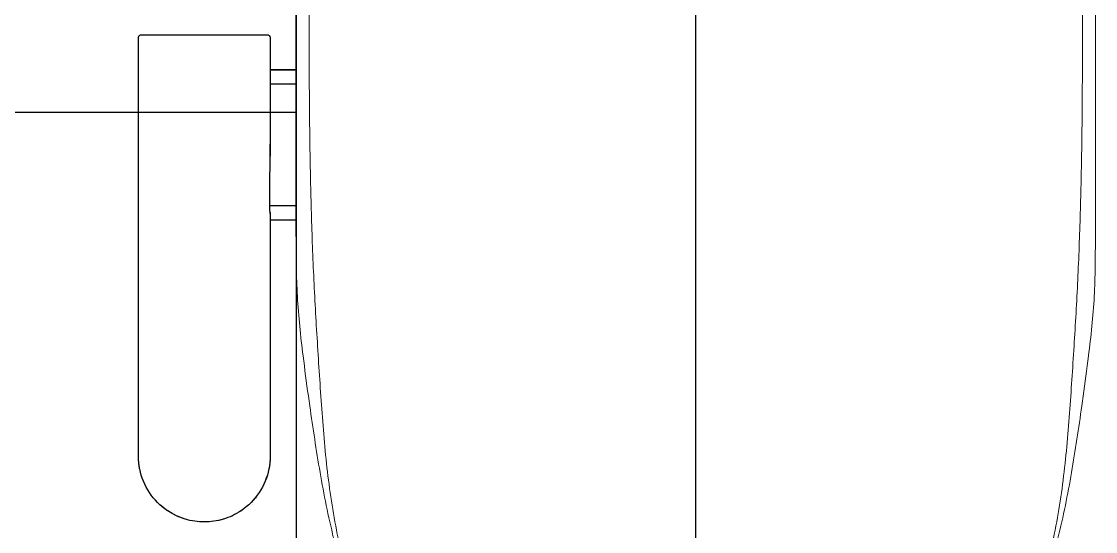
# Model space of a CAD drawing. Header units: millimetres. Extents: x 18456 to 179493, y -203649 to 469211.
# Drawn here: x 144052 to 144590, y -116015 to -115760 of the extents above; entities that cross this region are included whole.
import ezdxf

# ---------------------------------------------------------------- set-up
doc = ezdxf.new("R2010")
doc.units = ezdxf.units.MM
for name, color, linetype, true_color in [('X-평면도(기본형)$0$F-BATH', 6, 'Continuous', 0xff00ff), ('X-평면도(기본형)$0$FUR', 6, 'Continuous', 0xff00ff), ('X-평면도(기본형)$0$TIL', 5, 'Continuous', 0x0000ff)]:
    doc.layers.add(name, color=color, linetype=linetype, true_color=true_color)

# ---------------------------------------------------------------- blocks, each defined once
blk = doc.blocks.new('X-평면도(기본형)$0$IW990')
at = {"layer": 'X-평면도(기본형)$0$F-BATH', "color": 8, "true_color": 0x808080}
blk.add_line((238457.39, 45965.82), (238457.39, 45965.9), dxfattribs=at)
blk.add_arc((238455.92, 45965.9), 1.47, 0.0041, 7.5471, dxfattribs=at)
at = {"layer": 'X-평면도(기본형)$0$FUR', "linetype": 'Continuous', "lineweight": 15}
for p, q in [((238356.32, 46380.14), (238645.63, 46380.22)), ((238356.34, 45980.36), (238645.66, 45980.32)), ((238356.43, 45980.14), (238645.75, 45980.22))]:
    blk.add_line(p, q, dxfattribs=at)
at = {"layer": 'X-평면도(기본형)$0$FUR', "color": 1, "ltscale": 30, "true_color": 0xff0000}
blk.add_line((237991.89, 46180.28), (238734.95, 46180.28), dxfattribs=at)
at = {"layer": 'X-평면도(기본형)$0$FUR'}
for p, q in [((238364.89, 45967.3), (238364.89, 45980.14)), ((238371.89, 45980.14), (238371.89, 45967.12)), ((238432.89, 45967.3), (238432.89, 45980.16)), ((238439.89, 45967.3), (238439.89, 45980.16)), ((238439.89, 45980.16), (238439.89, 45967.3)), ((238266.42, 45967.3), (238246.64, 45967.3)), ((238266.42, 45967.3), (238246.64, 45967.3)), ((238286.21, 45967.3), (238266.42, 45967.3)), ((238286.21, 45967.3), (238266.42, 45967.3)), ((238363.88, 45967.3), (238286.21, 45967.3)), ((238367.84, 45967.3), (238363.88, 45967.3)), ((238367.84, 45967.3), (238363.88, 45967.3)), ((238368.39, 45967.3), (238367.84, 45967.3)), ((238368.57, 45967.3), (238368.39, 45967.3)), ((238368.57, 45967.26), (238368.57, 45967.3)), ((238396.74, 45967.26), (238402.74, 45967.3)), ((238402.74, 45967.3), (238396.74, 45967.3)), ((238396.74, 45967.26), (238396.74, 45967.3)), ((238404.22, 45967.3), (238402.74, 45967.3)), ((238440.88, 45967.3), (238404.22, 45967.3)), ((238432.89, 45967.3), (238404.22, 45967.3)), ((238440.88, 45967.3), (238432.89, 45967.3)), ((238455.91, 45967.3), (238440.88, 45967.3)), ((238455.91, 45967.3), (238440.88, 45967.3)), ((238455.95, 45967.3), (238455.91, 45967.3)), ((238457.39, 45902.88), (238457.39, 45965.82)), ((238457.39, 45902.88), (238457.39, 45965.82)), ((238219.29, 45952.72), (238219.27, 45952.69)), ((238219.27, 45952.69), (238219.29, 45952.72)), ((238219.31, 45952.77), (238219.29, 45952.72)), ((238219.27, 45916.01), (238219.29, 45915.97)), ((238219.29, 45915.97), (238219.27, 45916.01)), ((238219.29, 45915.97), (238219.32, 45915.93)), ((238246.64, 45901.4), (238260.44, 45901.4)), ((238246.64, 45901.4), (238266.42, 45901.4)), ((238260.44, 45901.4), (238286.21, 45901.4)), ((238266.42, 45901.4), (238286.21, 45901.4)), ((238286.21, 45901.4), (238455.91, 45901.4)), ((238455.91, 45901.4), (238455.95, 45901.4)), ((238457.39, 45902.8), (238457.39, 45902.88))]:
    blk.add_line(p, q, dxfattribs=at)
for centre, radius, start, end in [((238246.64, 45934.35), 32.95, 101.1981, 146.1091), ((238246.64, 45934.35), 32.95, 101.1981, 146.0222), ((238246.62, 45934.46), 32.84, 100.8392, 101.1985), ((238246.61, 45934.49), 32.81, 100.84, 101.1997), ((238246.62, 45934.43), 32.87, 100.1837, 100.8391), ((238246.65, 45934.28), 33.02, 100.1875, 100.84), ((238246.63, 45934.41), 32.89, 99.8883, 100.1837), ((238246.65, 45934.3), 33, 99.893, 100.1875), ((238246.63, 45934.36), 32.94, 98.1146, 99.8879), ((238246.64, 45934.34), 32.96, 98.1211, 99.8932), ((238246.64, 45934.33), 32.97, 97.8283, 98.1148), ((238246.64, 45934.37), 32.93, 97.834, 98.1209), ((238246.64, 45934.29), 33.01, 94.1814, 97.8277), ((238246.64, 45934.39), 32.92, 94.1775, 97.8342), ((238246.64, 45934.3), 33, 93.8903, 94.1811), ((238246.64, 45934.38), 32.92, 93.8859, 94.1774), ((238246.64, 45934.33), 32.97, 92.1278, 93.8905), ((238246.64, 45934.36), 32.94, 92.1212, 93.8857), ((238246.64, 45934.36), 32.94, 91.8255, 92.1275), ((238246.64, 45934.34), 32.96, 91.8195, 92.1213), ((238246.64, 45934.41), 32.89, 90.0005, 91.8259), ((238246.64, 45934.31), 32.99, 89.9998, 91.8192), ((238371.02, 45992.46), 25.32, 264.0305, 264.9917), ((238404.22, 45697.08), 270.22, 89.9998, 90.3143), ((238455.91, 45965.8), 1.5, 88.5213, 89.9997), ((238455.91, 45965.79), 1.51, 87.3306, 88.5214), ((238455.95, 45965.7), 1.6, 86.1524, 90), ((238455.91, 45965.79), 1.51, 84.436, 87.3307), ((238455.95, 45965.71), 1.59, 82.6484, 86.1539), ((238246.55, 45934.41), 32.84, 146.175, 146.4261), ((238246.55, 45934.41), 32.85, 146.1756, 146.4266), ((238246.64, 45934.35), 32.95, 180.0003, 213.5315), ((238246.55, 45934.29), 32.84, 213.5308, 213.825), ((238246.56, 45934.3), 32.86, 213.5304, 213.8244), ((238246.64, 45934.35), 32.95, 213.8989, 258.8045), ((238246.64, 45934.35), 32.95, 213.995, 258.8044), ((238246.62, 45934.24), 32.84, 258.804, 259.1608), ((238246.61, 45934.21), 32.81, 258.8029, 259.16), ((238246.62, 45934.27), 32.87, 259.1609, 259.8184), ((238246.65, 45934.42), 33.02, 259.16, 259.8145), ((238246.63, 45934.3), 32.89, 259.8183, 260.1183), ((238246.65, 45934.4), 33, 259.8145, 260.1135), ((238246.63, 45934.34), 32.94, 260.1186, 261.8849), ((238246.64, 45934.36), 32.96, 260.1134, 261.8784), ((238246.64, 45934.37), 32.97, 261.8847, 262.1789), ((238246.64, 45934.34), 32.93, 261.8786, 262.1733), ((238246.64, 45934.41), 33.01, 262.1796, 265.8234), ((238246.63, 45934.31), 32.91, 262.173, 265.8275), ((238246.64, 45934.4), 33, 265.8237, 266.1071), ((238246.64, 45934.32), 32.92, 265.8274, 266.1115), ((238246.64, 45934.37), 32.97, 266.1069, 267.876), ((238246.64, 45934.34), 32.94, 266.1117, 267.8826), ((238246.64, 45934.34), 32.94, 267.8763, 268.1693), ((238246.64, 45934.36), 32.96, 267.8825, 268.1754), ((238246.64, 45934.29), 32.89, 268.169, 269.9995), ((238246.64, 45934.4), 32.99, 268.1757, 270.0002), ((238455.95, 45903), 1.6, 270, 273.8071), ((238455.95, 45902.99), 1.59, 273.8056, 277.3438), ((238455.92, 45902.8), 1.47, 352.4478, 359.996)]:
    blk.add_arc(centre, radius, start, end, dxfattribs=at)
at = {"layer": 'X-평면도(기본형)$0$FUR', "linetype": 'Continuous', "lineweight": 15}
for points, knots in [([(238148.71, 46341.48), (238153.12, 46343.46, 0), (238161.95, 46347.43, 0), (238175.57, 46352.5, 0), (238190.07, 46357.29, 0), (238205.53, 46361.55, 0), (238221.93, 46365.22, 0), (238238.46, 46368.3, 0), (238255.06, 46370.96, 0), (238267.82, 46372.83, 0), (238281.69, 46374.81, 0), (238299.93, 46377.2, 0), (238326.46, 46380.12, 0), (238346.36, 46380.13, 0), (238356.32, 46380.14, 0)], [0, 0, 0, 0, 0.0682173, 0.1364846, 0.2047249, 0.2836288, 0.3625896, 0.4416482, 0.5207491, 0.5997706, 0.6235152, 0.718497, 0.8592532, 1, 1, 1, 1]), ([(238522.21, 46373.25), (238513.85, 46373.36, 0), (238497.13, 46373.58, 0), (238472.06, 46373.72, 0), (238447.03, 46373.72, 0), (238422.1, 46373.57, 0), (238394.37, 46373.26, 0), (238363.91, 46372.57, 0), (238330.63, 46371.24, 0), (238302.91, 46369.57, 0), (238280.66, 46368.11, 0), (238263.91, 46366.97, 0), (238247.15, 46365.52, 0), (238230.42, 46363.58, 0), (238213.75, 46360.95, 0), (238196.51, 46357.27, 0), (238178.78, 46352.26, 0), (238160.69, 46345.85, 0), (238142.99, 46338.25, 0), (238125.81, 46329.52, 0), (238110.99, 46320.67, 0), (238098.31, 46312.19, 0), (238087.59, 46304.38, 0), (238077.28, 46296.02, 0), (238067.51, 46287.06, 0), (238058.59, 46277.64, 0), (238050.64, 46267.7, 0), (238043.71, 46257.32, 0), (238037.64, 46246.41, 0), (238032.59, 46235.02, 0), (238029.43, 46226.59, 0), (238028.25, 46221.91, 0), (238028.12, 46221.52, 0)], [0, 0, 0, 0, 0.045045, 0.090113, 0.135167, 0.180192, 0.2252, 0.286412, 0.347638, 0.408861, 0.439659, 0.470514, 0.501361, 0.532157, 0.562894, 0.593613, 0.628106, 0.662718, 0.697369, 0.73198, 0.766473, 0.790174, 0.813941, 0.837696, 0.861396, 0.885041, 0.907276, 0.929591, 0.951906, 0.974141, 0.996378, 1, 1, 1, 1]), ([(238522.24, 45987.27), (238513.88, 45987.16, 0), (238497.15, 45986.93, 0), (238472.08, 45986.79, 0), (238447.06, 45986.79, 0), (238422.13, 45986.94, 0), (238394.39, 45987.24, 0), (238363.93, 45987.93, 0), (238330.66, 45989.25, 0), (238302.94, 45990.92, 0), (238280.69, 45992.38, 0), (238263.94, 45993.52, 0), (238247.18, 45994.97, 0), (238230.45, 45996.9, 0), (238213.77, 45999.53, 0), (238196.53, 46003.2, 0), (238178.81, 46008.22, 0), (238160.71, 46014.62, 0), (238143.01, 46022.21, 0), (238125.83, 46030.94, 0), (238111.01, 46039.8, 0), (238098.33, 46048.27, 0), (238087.61, 46056.08, 0), (238077.3, 46064.43, 0), (238067.53, 46073.39, 0), (238058.6, 46082.82, 0), (238050.66, 46092.76, 0), (238043.73, 46103.13, 0), (238037.65, 46114.04, 0), (238032.6, 46125.43, 0), (238029.44, 46133.86, 0), (238028.25, 46138.54, 0), (238028.12, 46138.93, 0)], [0, 0, 0, 0, 0.045045, 0.090113, 0.135167, 0.180192, 0.2252, 0.286412, 0.347638, 0.408861, 0.439659, 0.470514, 0.501361, 0.532157, 0.562894, 0.593613, 0.628106, 0.662718, 0.697369, 0.73198, 0.766473, 0.790174, 0.813941, 0.837696, 0.861396, 0.885041, 0.907276, 0.929591, 0.951906, 0.974141, 0.996378, 1, 1, 1, 1]), ([(238148.73, 46018.99), (238153.15, 46017, 0), (238161.98, 46013.04, 0), (238175.59, 46007.97, 0), (238190.1, 46003.19, 0), (238205.56, 45998.93, 0), (238221.96, 45995.26, 0), (238238.49, 45992.18, 0), (238255.09, 45989.53, 0), (238267.85, 45987.66, 0), (238281.72, 45985.68, 0), (238299.96, 45983.29, 0), (238326.49, 45980.37, 0), (238346.39, 45980.36, 0), (238356.34, 45980.36, 0)], [0, 0, 0, 0, 0.0682173, 0.1364846, 0.2047249, 0.2836288, 0.3625896, 0.4416482, 0.5207491, 0.5997706, 0.6235152, 0.718497, 0.8592532, 1, 1, 1, 1])]:
    blk.add_open_spline(points, degree=3, knots=knots, dxfattribs=at)
at = {"layer": 'X-평면도(기본형)$0$FUR'}
for points, knots in [([(238367.84, 45967.3), (238367.89, 45967.3), (238368.07, 45967.3), (238368.26, 45967.29), (238368.39, 45967.27)], [0, 0, 0, 0, 0.260328, 1, 1, 1, 1]), ([(238368.81, 45967.23), (238369.06, 45967.21), (238370.08, 45967.14), (238371.11, 45967.11), (238371.89, 45967.12)], [0, 0, 0, 0, 0.239264, 1, 1, 1, 1]), ([(238457.38, 45966.09), (238457.36, 45966.25), (238457.27, 45966.54), (238456.99, 45966.92), (238456.6, 45967.18), (238456.3, 45967.27), (238456.15, 45967.29)], [0, 0, 0, 0, 0.250204, 0.500007, 0.749809, 1, 1, 1, 1]), ([(238219.19, 45952.57), (238218.3, 45951.23), (238216.71, 45948.42), (238214.98, 45943.89), (238213.92, 45939.17), (238213.69, 45935.96), (238213.69, 45934.35)], [0, 0, 0, 0, 0.250317, 0.500533, 0.750483, 1, 1, 1, 1]), ([(238219.19, 45952.57), (238217.41, 45949.9), (238215.32, 45945.46), (238213.92, 45939.18), (238213.69, 45935.96), (238213.69, 45934.35)], [0, 0, 0, 0, 0.499321, 0.749658, 1, 1, 1, 1]), ([(238213.69, 45934.35), (238213.69, 45932.75), (238213.92, 45929.54), (238214.97, 45924.82), (238216.7, 45920.3), (238218.28, 45917.49), (238219.17, 45916.15)], [0, 0, 0, 0, 0.249517, 0.499466, 0.749683, 1, 1, 1, 1]), ([(238456.15, 45901.41), (238456.3, 45901.43), (238456.6, 45901.52), (238456.99, 45901.78), (238457.27, 45902.16), (238457.36, 45902.46), (238457.38, 45902.61)], [0, 0, 0, 0, 0.250189, 0.499991, 0.749795, 1, 1, 1, 1])]:
    blk.add_open_spline(points, degree=3, knots=knots, dxfattribs=at)
blk.add_open_spline([(238371.89, 45967.12), (238380.17, 45967.17), (238388.46, 45967.22), (238396.74, 45967.26)], degree=3, dxfattribs=at)
blk = doc.blocks.new('X-평면도(기본형)$0$ba15001400')
at = {"layer": 'X-평면도(기본형)$0$TIL'}
for p, q in [((600, 130), (600, 1490)), ((847.5, 300), (599.88, 300))]:
    blk.add_line(p, q, dxfattribs=at)
at = {"layer": 'X-평면도(기본형)$0$FUR', "xscale": -1, "rotation": 90}
blk.add_blockref('X-평면도(기본형)$0$IW990', (46580.28, 238718.61), dxfattribs=at)

msp = doc.modelspace()

# ---------------------------------------------------------------- block references
at = {"rotation": 180}
msp.add_blockref('X-평면도(기본형)$0$ba15001400', (144789.65, -115505.52), dxfattribs=at)

doc.saveas('drawing.dxf')
